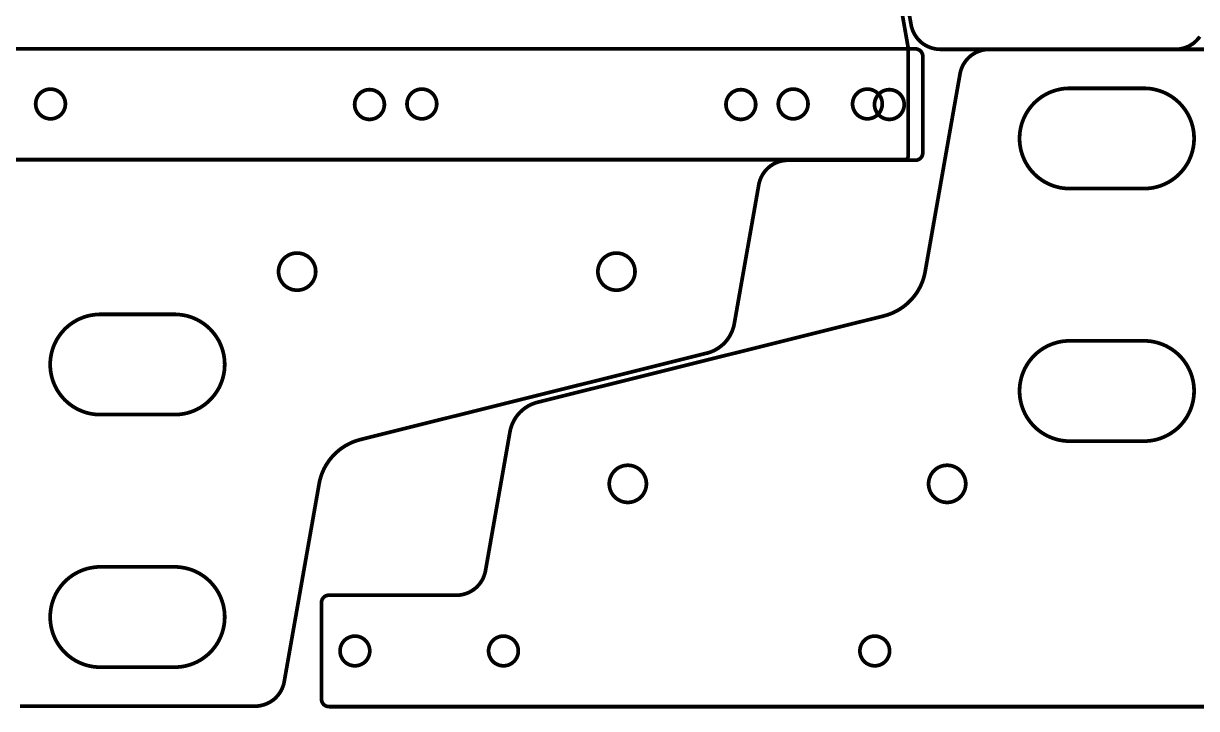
# Model space of a CAD drawing. Extents: x 0 to 1251, y 0 to 2501.
# Drawn here: x 612.2 to 928.1, y 2103.9 to 2288.3 of the extents above; entities that cross this region are included whole.
import ezdxf

# ---------------------------------------------------------------- set-up
doc = ezdxf.new("R2010")
doc.units = 0
doc.layers.get('0').update_dxf_attribs({"linetype": 'CONTINUOUS'})

msp = doc.modelspace()

# ---------------------------------------------------------------- linework, layer by layer
at = {"color": 0, "const_width": 1}
for points in [[(859.119, 2281.39), (858.943, 2281.39), (858.418, 2281.42), (857.725, 2281.51), (857.046, 2281.67), (856.383, 2281.88), (855.742, 2282.14), (855.124, 2282.46), (854.535, 2282.83), (854.111, 2283.15), (853.976, 2283.26), (853.843, 2283.38), (853.46, 2283.74), (852.988, 2284.25), (852.564, 2284.81), (852.192, 2285.39), (851.869, 2286), (851.603, 2286.65), (851.393, 2287.32), (851.271, 2287.83), (851.24, 2288), (841.856, 2341.24)], [(842.718, 2325.67), (850.475, 2281.68), (850.475, 2252.68), (850.475, 2252.63), (850.456, 2252.49), (850.399, 2252.29), (850.307, 2252.13), (850.217, 2252), (850.182, 2251.97), (850.147, 2251.93), (850.031, 2251.85), (849.858, 2251.75), (849.671, 2251.69), (849.525, 2251.68), (849.475, 2251.68), (472.475, 2251.68)], [(922.429, 2281.39), (922.604, 2281.39), (923.131, 2281.42), (923.824, 2281.51), (924.503, 2281.67), (925.165, 2281.88), (925.807, 2282.14), (926.425, 2282.46), (927.014, 2282.83), (927.438, 2283.15), (927.571, 2283.26), (927.706, 2283.38), (928.089, 2283.74), (928.561, 2284.25), (928.983, 2284.81)], [(475.383, 2281.53), (852.385, 2281.53)], [(852.385, 2281.51), (852.435, 2281.51), (852.589, 2281.5), (852.787, 2281.47), (852.979, 2281.42), (853.162, 2281.35), (853.338, 2281.26), (853.503, 2281.17), (853.656, 2281.06), (853.799, 2280.92), (853.926, 2280.78), (854.042, 2280.63), (854.142, 2280.46), (854.226, 2280.29), (854.293, 2280.1), (854.343, 2279.92), (854.374, 2279.71), (854.383, 2279.56), (854.383, 2279.51), (854.383, 2253.51), (854.383, 2253.46), (854.374, 2253.31), (854.344, 2253.11), (854.297, 2252.93), (854.231, 2252.75), (854.147, 2252.57), (854.047, 2252.4), (853.931, 2252.24), (853.832, 2252.13), (853.797, 2252.1), (853.762, 2252.06), (853.65, 2251.96), (853.493, 2251.85), (853.325, 2251.75), (853.149, 2251.67), (852.964, 2251.6), (852.775, 2251.54), (852.581, 2251.51), (852.432, 2251.51), (852.383, 2251.51), (818.099, 2251.53), (817.924, 2251.53), (817.397, 2251.49), (816.704, 2251.4), (816.025, 2251.25), (815.363, 2251.04), (814.719, 2250.78), (814.103, 2250.46), (813.512, 2250.08), (813.089, 2249.76), (812.954, 2249.65), (812.821, 2249.54), (812.436, 2249.18), (811.965, 2248.67), (811.542, 2248.11), (811.168, 2247.53), (810.847, 2246.9), (810.581, 2246.26), (810.369, 2245.6), (810.247, 2245.08), (810.218, 2244.92), (803.626, 2207.53), (803.594, 2207.35), (803.475, 2206.82), (803.274, 2206.14), (803.024, 2205.46), (802.728, 2204.81), (802.385, 2204.18), (801.997, 2203.57), (801.565, 2203), (801.215, 2202.58), (801.092, 2202.44), (800.968, 2202.32), (800.579, 2201.93), (800.035, 2201.47), (799.458, 2201.04), (798.853, 2200.65), (798.222, 2200.31), (797.568, 2200.01), (796.892, 2199.76), (796.372, 2199.61), (796.197, 2199.57), (702.946, 2176.32), (702.814, 2176.28), (702.421, 2176.17), (701.904, 2176.01), (701.393, 2175.83), (700.89, 2175.64), (700.394, 2175.43), (699.908, 2175.19), (699.431, 2174.94), (698.961, 2174.68), (698.503, 2174.4), (698.054, 2174.11), (697.617, 2173.79), (697.19, 2173.46), (696.775, 2173.11), (696.372, 2172.75), (695.982, 2172.38), (695.697, 2172.08), (695.604, 2171.99), (695.511, 2171.89), (695.242, 2171.58), (694.893, 2171.17), (694.563, 2170.75), (694.247, 2170.31), (693.947, 2169.86), (693.665, 2169.4), (693.399, 2168.93), (693.15, 2168.46), (692.919, 2167.97), (692.706, 2167.47), (692.508, 2166.97), (692.331, 2166.46), (692.171, 2165.94), (692.029, 2165.43), (691.907, 2164.9), (691.826, 2164.5), (691.803, 2164.36), (682.417, 2111.14), (682.386, 2110.96), (682.264, 2110.44), (682.054, 2109.78), (681.787, 2109.14), (681.467, 2108.53), (681.093, 2107.94), (680.669, 2107.39), (680.199, 2106.88), (679.815, 2106.51), (679.681, 2106.4), (679.546, 2106.28), (679.124, 2105.97), (678.533, 2105.6), (677.917, 2105.28), (677.275, 2105.01), (676.613, 2104.81), (675.933, 2104.65), (675.24, 2104.56), (674.714, 2104.53), (674.539, 2104.53), (611.229, 2104.53)], [(872.294, 2281.39), (872.119, 2281.39), (871.593, 2281.36), (870.9, 2281.26), (870.221, 2281.11), (869.558, 2280.9), (868.917, 2280.64), (868.3, 2280.32), (867.71, 2279.94), (867.287, 2279.63), (867.153, 2279.51), (867.018, 2279.4), (866.635, 2279.04), (866.164, 2278.53), (865.74, 2277.97), (865.367, 2277.39), (865.046, 2276.78), (864.779, 2276.13), (864.569, 2275.47), (864.447, 2274.96), (864.417, 2274.78), (855.031, 2221.56), (855.007, 2221.42), (854.926, 2221.01), (854.804, 2220.49), (854.662, 2219.97), (854.503, 2219.46), (854.325, 2218.94), (854.128, 2218.44), (853.914, 2217.94), (853.683, 2217.46), (853.435, 2216.99), (853.168, 2216.51), (852.886, 2216.06), (852.586, 2215.61), (852.271, 2215.17), (851.94, 2214.75), (851.592, 2214.33), (851.322, 2214.03), (851.229, 2213.93), (851.136, 2213.83), (850.851, 2213.54), (850.461, 2213.17), (850.058, 2212.81), (849.643, 2212.46), (849.217, 2212.13), (848.779, 2211.81), (848.331, 2211.51), (847.872, 2211.24), (847.404, 2210.97), (846.925, 2210.72), (846.439, 2210.49), (845.943, 2210.28), (845.44, 2210.08), (844.931, 2209.9), (844.412, 2209.74), (844.019, 2209.64), (843.887, 2209.6), (750.636, 2186.35), (750.461, 2186.31), (749.942, 2186.15), (749.265, 2185.9), (748.611, 2185.61), (747.981, 2185.26), (747.375, 2184.88), (746.799, 2184.44), (746.254, 2183.97), (745.865, 2183.6), (745.742, 2183.47), (745.618, 2183.33), (745.268, 2182.92), (744.838, 2182.35), (744.449, 2181.74), (744.106, 2181.11), (743.81, 2180.46), (743.56, 2179.78), (743.358, 2179.1), (743.239, 2178.57), (743.207, 2178.39), (736.617, 2141), (736.586, 2140.83), (736.464, 2140.32), (736.253, 2139.65), (735.986, 2139.01), (735.665, 2138.39), (735.292, 2137.81), (734.868, 2137.25), (734.397, 2136.74), (734.012, 2136.38), (733.879, 2136.26), (733.744, 2136.15), (733.321, 2135.83), (732.731, 2135.46), (732.114, 2135.14), (731.471, 2134.88), (730.808, 2134.67), (730.129, 2134.51), (729.436, 2134.42), (728.91, 2134.39), (728.735, 2134.39), (694.451, 2134.4), (694.401, 2134.4), (694.253, 2134.4), (694.058, 2134.36), (693.869, 2134.32), (693.685, 2134.25), (693.508, 2134.17), (693.34, 2134.07), (693.183, 2133.96), (693.071, 2133.86), (693.036, 2133.82), (693.001, 2133.79), (692.903, 2133.68), (692.786, 2133.51), (692.686, 2133.35), (692.603, 2133.17), (692.536, 2132.99), (692.489, 2132.81), (692.46, 2132.61), (692.45, 2132.46), (692.45, 2132.4), (692.45, 2106.4), (692.45, 2106.36), (692.46, 2106.21), (692.49, 2106), (692.54, 2105.81), (692.607, 2105.63), (692.692, 2105.46), (692.792, 2105.29), (692.907, 2105.14), (693.035, 2104.99), (693.178, 2104.86), (693.332, 2104.75), (693.496, 2104.65), (693.671, 2104.57), (693.854, 2104.5), (694.046, 2104.44), (694.244, 2104.42), (694.399, 2104.4), (694.449, 2104.4)], [(935.604, 2281.39), (859.119, 2281.39)], [(694.449, 2104.39), (1071.45, 2104.39)]]:
    msp.add_lwpolyline(points, dxfattribs=at)
for points in [[(623.475, 2266.68), (623.475, 2266.57), (623.454, 2266.26), (623.394, 2265.88), (623.296, 2265.49), (623.161, 2265.13), (622.993, 2264.78), (622.792, 2264.44), (622.563, 2264.14), (622.304, 2263.85), (622.019, 2263.6), (621.711, 2263.36), (621.382, 2263.17), (621.032, 2262.99), (620.665, 2262.86), (620.282, 2262.76), (619.885, 2262.69), (619.578, 2262.68), (619.475, 2262.68), (619.374, 2262.68), (619.067, 2262.69), (618.669, 2262.76), (618.286, 2262.86), (617.918, 2262.99), (617.568, 2263.17), (617.239, 2263.36), (616.931, 2263.6), (616.647, 2263.85), (616.389, 2264.14), (616.158, 2264.44), (615.958, 2264.78), (615.79, 2265.13), (615.656, 2265.49), (615.557, 2265.88), (615.496, 2266.26), (615.475, 2266.57), (615.475, 2266.68), (615.475, 2266.78), (615.496, 2267.08), (615.557, 2267.49), (615.656, 2267.86), (615.79, 2268.24), (615.958, 2268.58), (616.158, 2268.92), (616.389, 2269.22), (616.647, 2269.5), (616.931, 2269.76), (617.239, 2270), (617.568, 2270.19), (617.918, 2270.36), (618.286, 2270.5), (618.669, 2270.6), (619.067, 2270.65), (619.374, 2270.68), (619.475, 2270.68), (619.578, 2270.68), (619.885, 2270.65), (620.282, 2270.6), (620.665, 2270.5), (621.032, 2270.36), (621.382, 2270.19), (621.711, 2270), (622.019, 2269.76), (622.304, 2269.5), (622.563, 2269.22), (622.792, 2268.92), (622.993, 2268.58), (623.161, 2268.24), (623.296, 2267.86), (623.394, 2267.49), (623.454, 2267.08), (623.475, 2266.78), (623.475, 2266.68)], [(709.383, 2266.53), (709.383, 2266.42), (709.363, 2266.11), (709.303, 2265.72), (709.204, 2265.33), (709.069, 2264.97), (708.9, 2264.63), (708.7, 2264.29), (708.469, 2263.99), (708.213, 2263.69), (707.928, 2263.44), (707.619, 2263.21), (707.29, 2263.01), (706.94, 2262.83), (706.574, 2262.71), (706.189, 2262.61), (705.793, 2262.54), (705.486, 2262.53), (705.383, 2262.53), (705.281, 2262.53), (704.975, 2262.54), (704.578, 2262.61), (704.194, 2262.71), (703.826, 2262.83), (703.476, 2263.01), (703.147, 2263.21), (702.839, 2263.44), (702.556, 2263.69), (702.297, 2263.99), (702.067, 2264.29), (701.867, 2264.63), (701.697, 2264.97), (701.564, 2265.33), (701.465, 2265.72), (701.404, 2266.11), (701.383, 2266.42), (701.383, 2266.53), (701.383, 2266.63), (701.404, 2266.93), (701.465, 2267.33), (701.564, 2267.71), (701.697, 2268.08), (701.867, 2268.43), (702.067, 2268.76), (702.297, 2269.07), (702.556, 2269.35), (702.839, 2269.61), (703.147, 2269.85), (703.476, 2270.04), (703.826, 2270.21), (704.194, 2270.35), (704.578, 2270.44), (704.975, 2270.5), (705.281, 2270.53), (705.383, 2270.53), (705.486, 2270.53), (705.793, 2270.5), (706.189, 2270.44), (706.574, 2270.35), (706.94, 2270.21), (707.29, 2270.04), (707.619, 2269.85), (707.928, 2269.61), (708.213, 2269.35), (708.469, 2269.07), (708.7, 2268.76), (708.9, 2268.43), (709.069, 2268.08), (709.204, 2267.71), (709.303, 2267.33), (709.363, 2266.93), (709.383, 2266.63), (709.383, 2266.53)], [(723.475, 2266.68), (723.475, 2266.57), (723.454, 2266.26), (723.394, 2265.88), (723.296, 2265.49), (723.161, 2265.13), (722.993, 2264.78), (722.792, 2264.44), (722.563, 2264.14), (722.304, 2263.85), (722.019, 2263.6), (721.711, 2263.36), (721.382, 2263.17), (721.032, 2262.99), (720.665, 2262.86), (720.282, 2262.76), (719.885, 2262.69), (719.578, 2262.68), (719.475, 2262.68), (719.374, 2262.68), (719.067, 2262.69), (718.669, 2262.76), (718.286, 2262.86), (717.918, 2262.99), (717.568, 2263.17), (717.239, 2263.36), (716.931, 2263.6), (716.647, 2263.85), (716.389, 2264.14), (716.158, 2264.44), (715.958, 2264.78), (715.79, 2265.13), (715.656, 2265.49), (715.557, 2265.88), (715.496, 2266.26), (715.475, 2266.57), (715.475, 2266.68), (715.475, 2266.78), (715.496, 2267.08), (715.557, 2267.49), (715.656, 2267.86), (715.79, 2268.24), (715.958, 2268.58), (716.158, 2268.92), (716.389, 2269.22), (716.647, 2269.5), (716.931, 2269.76), (717.239, 2270), (717.568, 2270.19), (717.918, 2270.36), (718.286, 2270.5), (718.669, 2270.6), (719.067, 2270.65), (719.374, 2270.68), (719.475, 2270.68), (719.578, 2270.68), (719.885, 2270.65), (720.282, 2270.6), (720.665, 2270.5), (721.032, 2270.36), (721.382, 2270.19), (721.711, 2270), (722.019, 2269.76), (722.304, 2269.5), (722.563, 2269.22), (722.792, 2268.92), (722.993, 2268.58), (723.161, 2268.24), (723.296, 2267.86), (723.394, 2267.49), (723.454, 2267.08), (723.475, 2266.78), (723.475, 2266.68)], [(809.383, 2266.53), (809.383, 2266.42), (809.363, 2266.11), (809.303, 2265.72), (809.204, 2265.33), (809.069, 2264.97), (808.9, 2264.63), (808.7, 2264.29), (808.469, 2263.99), (808.213, 2263.69), (807.928, 2263.44), (807.619, 2263.21), (807.29, 2263.01), (806.94, 2262.83), (806.574, 2262.71), (806.189, 2262.61), (805.793, 2262.54), (805.486, 2262.53), (805.383, 2262.53), (805.281, 2262.53), (804.975, 2262.54), (804.578, 2262.61), (804.194, 2262.71), (803.826, 2262.83), (803.476, 2263.01), (803.147, 2263.21), (802.839, 2263.44), (802.556, 2263.69), (802.297, 2263.99), (802.067, 2264.29), (801.867, 2264.63), (801.697, 2264.97), (801.564, 2265.33), (801.465, 2265.72), (801.404, 2266.11), (801.383, 2266.42), (801.383, 2266.53), (801.383, 2266.63), (801.404, 2266.93), (801.465, 2267.33), (801.564, 2267.71), (801.697, 2268.08), (801.867, 2268.43), (802.067, 2268.76), (802.297, 2269.07), (802.556, 2269.35), (802.839, 2269.61), (803.147, 2269.85), (803.476, 2270.04), (803.826, 2270.21), (804.194, 2270.35), (804.578, 2270.44), (804.975, 2270.5), (805.281, 2270.53), (805.383, 2270.53), (805.486, 2270.53), (805.793, 2270.5), (806.189, 2270.44), (806.574, 2270.35), (806.94, 2270.21), (807.29, 2270.04), (807.619, 2269.85), (807.928, 2269.61), (808.213, 2269.35), (808.469, 2269.07), (808.7, 2268.76), (808.9, 2268.43), (809.069, 2268.08), (809.204, 2267.71), (809.303, 2267.33), (809.363, 2266.93), (809.383, 2266.63), (809.383, 2266.53)], [(823.475, 2266.68), (823.475, 2266.57), (823.454, 2266.26), (823.394, 2265.88), (823.296, 2265.49), (823.161, 2265.13), (822.993, 2264.78), (822.792, 2264.44), (822.563, 2264.14), (822.304, 2263.85), (822.019, 2263.6), (821.711, 2263.36), (821.382, 2263.17), (821.032, 2262.99), (820.665, 2262.86), (820.282, 2262.76), (819.885, 2262.69), (819.578, 2262.68), (819.475, 2262.68), (819.374, 2262.68), (819.067, 2262.69), (818.669, 2262.76), (818.286, 2262.86), (817.918, 2262.99), (817.568, 2263.17), (817.239, 2263.36), (816.931, 2263.6), (816.647, 2263.85), (816.389, 2264.14), (816.158, 2264.44), (815.958, 2264.78), (815.79, 2265.13), (815.656, 2265.49), (815.557, 2265.88), (815.496, 2266.26), (815.475, 2266.57), (815.475, 2266.68), (815.475, 2266.78), (815.496, 2267.08), (815.557, 2267.49), (815.656, 2267.86), (815.79, 2268.24), (815.958, 2268.58), (816.158, 2268.92), (816.389, 2269.22), (816.647, 2269.5), (816.931, 2269.76), (817.239, 2270), (817.568, 2270.19), (817.918, 2270.36), (818.286, 2270.5), (818.669, 2270.6), (819.067, 2270.65), (819.374, 2270.68), (819.475, 2270.68), (819.578, 2270.68), (819.885, 2270.65), (820.282, 2270.6), (820.665, 2270.5), (821.032, 2270.36), (821.382, 2270.19), (821.711, 2270), (822.019, 2269.76), (822.304, 2269.5), (822.563, 2269.22), (822.792, 2268.92), (822.993, 2268.58), (823.161, 2268.24), (823.296, 2267.86), (823.394, 2267.49), (823.454, 2267.08), (823.475, 2266.78), (823.475, 2266.68)], [(843.475, 2266.68), (843.475, 2266.57), (843.454, 2266.26), (843.394, 2265.88), (843.296, 2265.49), (843.161, 2265.13), (842.993, 2264.78), (842.792, 2264.44), (842.563, 2264.14), (842.304, 2263.85), (842.019, 2263.6), (841.711, 2263.36), (841.382, 2263.17), (841.032, 2262.99), (840.665, 2262.86), (840.282, 2262.76), (839.885, 2262.69), (839.578, 2262.68), (839.475, 2262.68), (839.374, 2262.68), (839.067, 2262.69), (838.669, 2262.76), (838.286, 2262.86), (837.918, 2262.99), (837.568, 2263.17), (837.239, 2263.36), (836.931, 2263.6), (836.647, 2263.85), (836.389, 2264.14), (836.158, 2264.44), (835.958, 2264.78), (835.79, 2265.13), (835.656, 2265.49), (835.557, 2265.88), (835.496, 2266.26), (835.475, 2266.57), (835.475, 2266.68), (835.475, 2266.78), (835.496, 2267.08), (835.557, 2267.49), (835.656, 2267.86), (835.79, 2268.24), (835.958, 2268.58), (836.158, 2268.92), (836.389, 2269.22), (836.647, 2269.5), (836.931, 2269.76), (837.239, 2270), (837.568, 2270.19), (837.918, 2270.36), (838.286, 2270.5), (838.669, 2270.6), (839.067, 2270.65), (839.374, 2270.68), (839.475, 2270.68), (839.578, 2270.68), (839.885, 2270.65), (840.282, 2270.6), (840.665, 2270.5), (841.032, 2270.36), (841.382, 2270.19), (841.711, 2270), (842.019, 2269.76), (842.304, 2269.5), (842.563, 2269.22), (842.792, 2268.92), (842.993, 2268.58), (843.161, 2268.24), (843.296, 2267.86), (843.394, 2267.49), (843.454, 2267.08), (843.475, 2266.78), (843.475, 2266.68)], [(849.383, 2266.53), (849.383, 2266.42), (849.363, 2266.11), (849.303, 2265.72), (849.204, 2265.33), (849.069, 2264.97), (848.9, 2264.63), (848.7, 2264.29), (848.469, 2263.99), (848.213, 2263.69), (847.928, 2263.44), (847.619, 2263.21), (847.29, 2263.01), (846.94, 2262.83), (846.574, 2262.71), (846.189, 2262.61), (845.793, 2262.54), (845.486, 2262.53), (845.383, 2262.53), (845.281, 2262.53), (844.975, 2262.54), (844.578, 2262.61), (844.194, 2262.71), (843.826, 2262.83), (843.476, 2263.01), (843.147, 2263.21), (842.839, 2263.44), (842.556, 2263.69), (842.297, 2263.99), (842.067, 2264.29), (841.867, 2264.63), (841.697, 2264.97), (841.564, 2265.33), (841.465, 2265.72), (841.404, 2266.11), (841.383, 2266.42), (841.383, 2266.53), (841.383, 2266.63), (841.404, 2266.93), (841.465, 2267.33), (841.564, 2267.71), (841.697, 2268.08), (841.867, 2268.43), (842.067, 2268.76), (842.297, 2269.07), (842.556, 2269.35), (842.839, 2269.61), (843.147, 2269.85), (843.476, 2270.04), (843.826, 2270.21), (844.194, 2270.35), (844.578, 2270.44), (844.975, 2270.5), (845.281, 2270.53), (845.383, 2270.53), (845.486, 2270.53), (845.793, 2270.5), (846.189, 2270.44), (846.574, 2270.35), (846.94, 2270.21), (847.29, 2270.04), (847.619, 2269.85), (847.928, 2269.61), (848.213, 2269.35), (848.469, 2269.07), (848.7, 2268.76), (848.9, 2268.43), (849.069, 2268.08), (849.204, 2267.71), (849.303, 2267.33), (849.363, 2266.93), (849.383, 2266.63), (849.383, 2266.53)], [(913.95, 2270.89), (914.175, 2270.89), (914.85, 2270.86), (915.738, 2270.78), (916.614, 2270.63), (917.472, 2270.42), (918.313, 2270.17), (919.133, 2269.86), (919.929, 2269.5), (920.7, 2269.08), (921.442, 2268.63), (922.154, 2268.11), (922.832, 2267.56), (923.475, 2266.96), (924.081, 2266.32), (924.644, 2265.63), (925.165, 2264.9), (925.529, 2264.33), (925.642, 2264.14), (925.754, 2263.94), (926.065, 2263.35), (926.432, 2262.53), (926.743, 2261.71), (926.997, 2260.86), (927.196, 2260), (927.337, 2259.14), (927.422, 2258.26), (927.45, 2257.39), (927.422, 2256.51), (927.337, 2255.65), (927.196, 2254.78), (926.997, 2253.93), (926.743, 2253.08), (926.432, 2252.25), (926.065, 2251.43), (925.754, 2250.83), (925.642, 2250.64), (925.529, 2250.44), (925.165, 2249.88), (924.644, 2249.15), (924.081, 2248.47), (923.475, 2247.82), (922.832, 2247.22), (922.154, 2246.67), (921.442, 2246.17), (920.7, 2245.69), (919.929, 2245.29), (919.133, 2244.93), (918.313, 2244.61), (917.472, 2244.36), (916.614, 2244.15), (915.738, 2244.01), (914.85, 2243.92), (914.175, 2243.89), (913.95, 2243.89), (893.95, 2243.89), (893.725, 2243.89), (893.05, 2243.92), (892.161, 2244.01), (891.286, 2244.15), (890.428, 2244.36), (889.588, 2244.61), (888.767, 2244.93), (887.971, 2245.29), (887.2, 2245.69), (886.457, 2246.17), (885.746, 2246.67), (885.067, 2247.22), (884.425, 2247.82), (883.819, 2248.47), (883.256, 2249.15), (882.735, 2249.88), (882.371, 2250.44), (882.258, 2250.64), (882.146, 2250.83), (881.835, 2251.43), (881.467, 2252.25), (881.157, 2253.08), (880.901, 2253.93), (880.704, 2254.78), (880.563, 2255.65), (880.478, 2256.51), (880.45, 2257.39), (880.478, 2258.26), (880.563, 2259.14), (880.704, 2260), (880.901, 2260.86), (881.157, 2261.71), (881.467, 2262.53), (881.835, 2263.35), (882.146, 2263.94), (882.258, 2264.14), (882.371, 2264.33), (882.735, 2264.9), (883.256, 2265.63), (883.819, 2266.32), (884.425, 2266.96), (885.067, 2267.56), (885.746, 2268.11), (886.457, 2268.63), (887.2, 2269.08), (887.971, 2269.5), (888.767, 2269.86), (889.588, 2270.17), (890.428, 2270.42), (891.286, 2270.63), (892.161, 2270.78), (893.05, 2270.86), (893.725, 2270.89), (893.95, 2270.89), (913.95, 2270.89)], [(690.883, 2221.53), (690.883, 2221.4), (690.858, 2221.01), (690.782, 2220.51), (690.658, 2220.04), (690.49, 2219.58), (690.281, 2219.14), (690.029, 2218.74), (689.742, 2218.35), (689.419, 2217.99), (689.064, 2217.67), (688.679, 2217.38), (688.267, 2217.13), (687.829, 2216.92), (687.371, 2216.75), (686.892, 2216.63), (686.394, 2216.56), (686.011, 2216.53), (685.883, 2216.53), (685.756, 2216.53), (685.372, 2216.56), (684.876, 2216.63), (684.397, 2216.75), (683.938, 2216.92), (683.5, 2217.13), (683.088, 2217.38), (682.703, 2217.67), (682.349, 2217.99), (682.025, 2218.35), (681.738, 2218.74), (681.488, 2219.14), (681.276, 2219.58), (681.108, 2220.04), (680.985, 2220.51), (680.91, 2221.01), (680.883, 2221.4), (680.883, 2221.53), (680.883, 2221.65), (680.91, 2222.04), (680.985, 2222.53), (681.108, 2223.01), (681.276, 2223.47), (681.488, 2223.9), (681.738, 2224.32), (682.025, 2224.71), (682.349, 2225.06), (682.703, 2225.39), (683.088, 2225.67), (683.5, 2225.92), (683.938, 2226.14), (684.397, 2226.31), (684.876, 2226.43), (685.372, 2226.5), (685.756, 2226.53), (685.883, 2226.53), (686.011, 2226.53), (686.394, 2226.5), (686.892, 2226.43), (687.371, 2226.31), (687.829, 2226.14), (688.267, 2225.92), (688.679, 2225.67), (689.064, 2225.39), (689.419, 2225.06), (689.742, 2224.71), (690.029, 2224.32), (690.281, 2223.9), (690.49, 2223.47), (690.658, 2223.01), (690.782, 2222.53), (690.858, 2222.04), (690.883, 2221.65), (690.883, 2221.53)], [(776.883, 2221.53), (776.883, 2221.4), (776.858, 2221.01), (776.782, 2220.51), (776.658, 2220.04), (776.49, 2219.58), (776.281, 2219.14), (776.029, 2218.74), (775.742, 2218.35), (775.419, 2217.99), (775.064, 2217.67), (774.679, 2217.38), (774.267, 2217.13), (773.829, 2216.92), (773.371, 2216.75), (772.892, 2216.63), (772.394, 2216.56), (772.011, 2216.53), (771.883, 2216.53), (771.756, 2216.53), (771.372, 2216.56), (770.876, 2216.63), (770.397, 2216.75), (769.938, 2216.92), (769.5, 2217.13), (769.088, 2217.38), (768.703, 2217.67), (768.349, 2217.99), (768.025, 2218.35), (767.738, 2218.74), (767.488, 2219.14), (767.276, 2219.58), (767.108, 2220.04), (766.985, 2220.51), (766.91, 2221.01), (766.883, 2221.4), (766.883, 2221.53), (766.883, 2221.65), (766.91, 2222.04), (766.985, 2222.53), (767.108, 2223.01), (767.276, 2223.47), (767.488, 2223.9), (767.738, 2224.32), (768.025, 2224.71), (768.349, 2225.06), (768.703, 2225.39), (769.088, 2225.67), (769.5, 2225.92), (769.938, 2226.14), (770.397, 2226.31), (770.876, 2226.43), (771.372, 2226.5), (771.756, 2226.53), (771.883, 2226.53), (772.011, 2226.53), (772.394, 2226.5), (772.892, 2226.43), (773.371, 2226.31), (773.829, 2226.14), (774.267, 2225.92), (774.679, 2225.67), (775.064, 2225.39), (775.419, 2225.06), (775.742, 2224.71), (776.029, 2224.32), (776.281, 2223.9), (776.49, 2223.47), (776.658, 2223.01), (776.782, 2222.53), (776.858, 2222.04), (776.883, 2221.65), (776.883, 2221.53)], [(632.883, 2210.03), (632.658, 2210.03), (631.983, 2210), (631.096, 2209.9), (630.221, 2209.76), (629.361, 2209.56), (628.521, 2209.31), (627.7, 2208.99), (626.904, 2208.63), (626.133, 2208.22), (625.392, 2207.75), (624.679, 2207.25), (624.001, 2206.69), (623.358, 2206.1), (622.753, 2205.44), (622.189, 2204.76), (621.668, 2204.04), (621.304, 2203.47), (621.192, 2203.28), (621.079, 2203.08), (620.768, 2202.49), (620.401, 2201.67), (620.09, 2200.83), (619.836, 2199.99), (619.637, 2199.14), (619.497, 2198.26), (619.411, 2197.4), (619.383, 2196.53), (619.411, 2195.65), (619.497, 2194.78), (619.637, 2193.92), (619.836, 2193.06), (620.09, 2192.21), (620.401, 2191.39), (620.768, 2190.57), (621.079, 2189.97), (621.192, 2189.78), (621.304, 2189.58), (621.668, 2189.01), (622.189, 2188.29), (622.753, 2187.6), (623.358, 2186.96), (624.001, 2186.36), (624.679, 2185.81), (625.392, 2185.29), (626.133, 2184.83), (626.904, 2184.42), (627.7, 2184.06), (628.521, 2183.75), (629.361, 2183.49), (630.221, 2183.29), (631.096, 2183.14), (631.983, 2183.06), (632.658, 2183.03), (632.883, 2183.03), (652.883, 2183.03), (653.108, 2183.03), (653.783, 2183.06), (654.672, 2183.14), (655.547, 2183.29), (656.406, 2183.49), (657.247, 2183.75), (658.067, 2184.06), (658.863, 2184.42), (659.633, 2184.83), (660.376, 2185.29), (661.088, 2185.81), (661.767, 2186.36), (662.408, 2186.96), (663.014, 2187.6), (663.578, 2188.29), (664.099, 2189.01), (664.463, 2189.58), (664.575, 2189.78), (664.688, 2189.97), (664.999, 2190.57), (665.367, 2191.39), (665.676, 2192.21), (665.932, 2193.06), (666.129, 2193.92), (666.271, 2194.78), (666.356, 2195.65), (666.383, 2196.53), (666.356, 2197.4), (666.271, 2198.26), (666.129, 2199.14), (665.932, 2199.99), (665.676, 2200.83), (665.367, 2201.67), (664.999, 2202.49), (664.688, 2203.08), (664.575, 2203.28), (664.463, 2203.47), (664.099, 2204.04), (663.578, 2204.76), (663.014, 2205.44), (662.408, 2206.1), (661.767, 2206.69), (661.088, 2207.25), (660.376, 2207.75), (659.633, 2208.22), (658.863, 2208.63), (658.067, 2208.99), (657.247, 2209.31), (656.406, 2209.56), (655.547, 2209.76), (654.672, 2209.9), (653.783, 2210), (653.108, 2210.03), (652.883, 2210.03), (632.883, 2210.03)], [(913.95, 2175.89), (914.175, 2175.89), (914.85, 2175.92), (915.738, 2176.01), (916.614, 2176.15), (917.472, 2176.36), (918.313, 2176.61), (919.133, 2176.93), (919.929, 2177.29), (920.7, 2177.69), (921.442, 2178.17), (922.154, 2178.67), (922.832, 2179.22), (923.475, 2179.82), (924.081, 2180.47), (924.644, 2181.15), (925.165, 2181.88), (925.529, 2182.44), (925.642, 2182.64), (925.754, 2182.83), (926.065, 2183.43), (926.432, 2184.25), (926.743, 2185.08), (926.997, 2185.93), (927.196, 2186.78), (927.337, 2187.65), (927.422, 2188.51), (927.45, 2189.39), (927.422, 2190.26), (927.337, 2191.14), (927.196, 2192), (926.997, 2192.86), (926.743, 2193.71), (926.432, 2194.53), (926.065, 2195.35), (925.754, 2195.94), (925.642, 2196.14), (925.529, 2196.33), (925.165, 2196.9), (924.644, 2197.63), (924.081, 2198.32), (923.475, 2198.96), (922.832, 2199.56), (922.154, 2200.11), (921.442, 2200.63), (920.7, 2201.08), (919.929, 2201.5), (919.133, 2201.86), (918.313, 2202.17), (917.472, 2202.42), (916.614, 2202.63), (915.738, 2202.78), (914.85, 2202.86), (914.175, 2202.89), (913.95, 2202.89), (893.95, 2202.89), (893.725, 2202.89), (893.05, 2202.86), (892.161, 2202.78), (891.286, 2202.63), (890.428, 2202.42), (889.588, 2202.17), (888.767, 2201.86), (887.971, 2201.5), (887.2, 2201.08), (886.457, 2200.63), (885.746, 2200.11), (885.067, 2199.56), (884.425, 2198.96), (883.819, 2198.32), (883.256, 2197.63), (882.735, 2196.9), (882.371, 2196.33), (882.258, 2196.14), (882.146, 2195.94), (881.835, 2195.35), (881.467, 2194.53), (881.157, 2193.71), (880.901, 2192.86), (880.704, 2192), (880.563, 2191.14), (880.478, 2190.26), (880.45, 2189.39), (880.478, 2188.51), (880.563, 2187.65), (880.704, 2186.78), (880.901, 2185.93), (881.157, 2185.08), (881.467, 2184.25), (881.835, 2183.43), (882.146, 2182.83), (882.258, 2182.64), (882.371, 2182.44), (882.735, 2181.88), (883.256, 2181.15), (883.819, 2180.47), (884.425, 2179.82), (885.067, 2179.22), (885.746, 2178.67), (886.457, 2178.17), (887.2, 2177.69), (887.971, 2177.29), (888.767, 2176.93), (889.588, 2176.61), (890.428, 2176.36), (891.286, 2176.15), (892.161, 2176.01), (893.05, 2175.92), (893.725, 2175.89), (893.95, 2175.89), (913.95, 2175.89)], [(779.95, 2164.39), (779.95, 2164.26), (779.924, 2163.88), (779.849, 2163.39), (779.725, 2162.9), (779.557, 2162.44), (779.346, 2162.01), (779.096, 2161.6), (778.808, 2161.21), (778.485, 2160.86), (778.131, 2160.53), (777.746, 2160.25), (777.333, 2160), (776.896, 2159.78), (776.436, 2159.61), (775.957, 2159.49), (775.461, 2159.42), (775.078, 2159.39), (774.95, 2159.39), (774.822, 2159.39), (774.439, 2159.42), (773.942, 2159.49), (773.463, 2159.61), (773.004, 2159.78), (772.567, 2160), (772.154, 2160.25), (771.769, 2160.53), (771.414, 2160.86), (771.092, 2161.21), (770.804, 2161.6), (770.553, 2162.01), (770.343, 2162.44), (770.175, 2162.9), (770.051, 2163.39), (769.975, 2163.88), (769.95, 2164.26), (769.95, 2164.39), (769.95, 2164.51), (769.975, 2164.9), (770.051, 2165.4), (770.175, 2165.88), (770.343, 2166.33), (770.553, 2166.78), (770.804, 2167.18), (771.092, 2167.57), (771.414, 2167.93), (771.769, 2168.25), (772.154, 2168.54), (772.567, 2168.79), (773.004, 2169), (773.463, 2169.17), (773.942, 2169.29), (774.439, 2169.36), (774.822, 2169.39), (774.95, 2169.39), (775.078, 2169.39), (775.461, 2169.36), (775.957, 2169.29), (776.436, 2169.17), (776.896, 2169), (777.333, 2168.79), (777.746, 2168.54), (778.131, 2168.25), (778.485, 2167.93), (778.808, 2167.57), (779.096, 2167.18), (779.346, 2166.78), (779.557, 2166.33), (779.725, 2165.88), (779.849, 2165.4), (779.924, 2164.9), (779.95, 2164.51), (779.95, 2164.39)], [(865.95, 2164.39), (865.95, 2164.26), (865.924, 2163.88), (865.849, 2163.39), (865.725, 2162.9), (865.557, 2162.44), (865.346, 2162.01), (865.096, 2161.6), (864.808, 2161.21), (864.485, 2160.86), (864.131, 2160.53), (863.746, 2160.25), (863.333, 2160), (862.896, 2159.78), (862.436, 2159.61), (861.957, 2159.49), (861.461, 2159.42), (861.078, 2159.39), (860.95, 2159.39), (860.822, 2159.39), (860.439, 2159.42), (859.942, 2159.49), (859.463, 2159.61), (859.004, 2159.78), (858.567, 2160), (858.154, 2160.25), (857.769, 2160.53), (857.414, 2160.86), (857.092, 2161.21), (856.804, 2161.6), (856.553, 2162.01), (856.343, 2162.44), (856.175, 2162.9), (856.051, 2163.39), (855.975, 2163.88), (855.95, 2164.26), (855.95, 2164.39), (855.95, 2164.51), (855.975, 2164.9), (856.051, 2165.4), (856.175, 2165.88), (856.343, 2166.33), (856.553, 2166.78), (856.804, 2167.18), (857.092, 2167.57), (857.414, 2167.93), (857.769, 2168.25), (858.154, 2168.54), (858.567, 2168.79), (859.004, 2169), (859.463, 2169.17), (859.942, 2169.29), (860.439, 2169.36), (860.822, 2169.39), (860.95, 2169.39), (861.078, 2169.39), (861.461, 2169.36), (861.957, 2169.29), (862.436, 2169.17), (862.896, 2169), (863.333, 2168.79), (863.746, 2168.54), (864.131, 2168.25), (864.485, 2167.93), (864.808, 2167.57), (865.096, 2167.18), (865.346, 2166.78), (865.557, 2166.33), (865.725, 2165.88), (865.849, 2165.4), (865.924, 2164.9), (865.95, 2164.51), (865.95, 2164.39)], [(632.883, 2115.03), (632.658, 2115.03), (631.983, 2115.06), (631.096, 2115.14), (630.221, 2115.29), (629.361, 2115.49), (628.521, 2115.75), (627.7, 2116.06), (626.904, 2116.42), (626.133, 2116.83), (625.392, 2117.29), (624.679, 2117.81), (624.001, 2118.36), (623.358, 2118.96), (622.753, 2119.6), (622.189, 2120.29), (621.668, 2121.01), (621.304, 2121.58), (621.192, 2121.78), (621.079, 2121.97), (620.768, 2122.57), (620.401, 2123.39), (620.09, 2124.21), (619.836, 2125.06), (619.637, 2125.92), (619.497, 2126.78), (619.411, 2127.65), (619.383, 2128.53), (619.411, 2129.4), (619.497, 2130.26), (619.637, 2131.14), (619.836, 2131.99), (620.09, 2132.83), (620.401, 2133.67), (620.768, 2134.49), (621.079, 2135.08), (621.192, 2135.28), (621.304, 2135.47), (621.668, 2136.04), (622.189, 2136.76), (622.753, 2137.44), (623.358, 2138.1), (624.001, 2138.69), (624.679, 2139.25), (625.392, 2139.75), (626.133, 2140.22), (626.904, 2140.63), (627.7, 2140.99), (628.521, 2141.31), (629.361, 2141.56), (630.221, 2141.76), (631.096, 2141.9), (631.983, 2142), (632.658, 2142.03), (632.883, 2142.03), (652.883, 2142.03), (653.108, 2142.03), (653.783, 2142), (654.672, 2141.9), (655.547, 2141.76), (656.406, 2141.56), (657.247, 2141.31), (658.067, 2140.99), (658.863, 2140.63), (659.633, 2140.22), (660.376, 2139.75), (661.088, 2139.25), (661.767, 2138.69), (662.408, 2138.1), (663.014, 2137.44), (663.578, 2136.76), (664.099, 2136.04), (664.463, 2135.47), (664.575, 2135.28), (664.688, 2135.08), (664.999, 2134.49), (665.367, 2133.67), (665.676, 2132.83), (665.932, 2131.99), (666.129, 2131.14), (666.271, 2130.26), (666.356, 2129.4), (666.383, 2128.53), (666.356, 2127.65), (666.271, 2126.78), (666.129, 2125.92), (665.932, 2125.06), (665.676, 2124.21), (665.367, 2123.39), (664.999, 2122.57), (664.688, 2121.97), (664.575, 2121.78), (664.463, 2121.58), (664.099, 2121.01), (663.578, 2120.29), (663.014, 2119.6), (662.408, 2118.96), (661.767, 2118.36), (661.088, 2117.81), (660.376, 2117.29), (659.633, 2116.83), (658.863, 2116.42), (658.067, 2116.06), (657.247, 2115.75), (656.406, 2115.49), (655.547, 2115.29), (654.672, 2115.14), (653.783, 2115.06), (653.108, 2115.03), (652.883, 2115.03), (632.883, 2115.03)], [(705.45, 2119.39), (705.45, 2119.29), (705.429, 2118.99), (705.368, 2118.58), (705.269, 2118.19), (705.136, 2117.83), (704.967, 2117.49), (704.767, 2117.15), (704.536, 2116.85), (704.278, 2116.56), (703.994, 2116.31), (703.686, 2116.07), (703.357, 2115.88), (703.007, 2115.71), (702.639, 2115.57), (702.256, 2115.47), (701.858, 2115.42), (701.553, 2115.39), (701.45, 2115.39), (701.347, 2115.39), (701.04, 2115.42), (700.643, 2115.47), (700.26, 2115.57), (699.893, 2115.71), (699.543, 2115.88), (699.214, 2116.07), (698.906, 2116.31), (698.621, 2116.56), (698.364, 2116.85), (698.133, 2117.15), (697.932, 2117.49), (697.764, 2117.83), (697.629, 2118.19), (697.531, 2118.58), (697.471, 2118.99), (697.45, 2119.29), (697.45, 2119.39), (697.45, 2119.49), (697.471, 2119.81), (697.531, 2120.19), (697.629, 2120.58), (697.764, 2120.94), (697.932, 2121.29), (698.133, 2121.63), (698.364, 2121.93), (698.621, 2122.22), (698.906, 2122.47), (699.214, 2122.71), (699.543, 2122.9), (699.893, 2123.07), (700.26, 2123.21), (700.643, 2123.31), (701.04, 2123.38), (701.347, 2123.39), (701.45, 2123.39), (701.553, 2123.39), (701.858, 2123.38), (702.256, 2123.31), (702.639, 2123.21), (703.007, 2123.07), (703.357, 2122.9), (703.686, 2122.71), (703.994, 2122.47), (704.278, 2122.22), (704.536, 2121.93), (704.767, 2121.63), (704.967, 2121.29), (705.136, 2120.94), (705.269, 2120.58), (705.368, 2120.19), (705.429, 2119.81), (705.45, 2119.49), (705.45, 2119.39)], [(745.45, 2119.39), (745.45, 2119.29), (745.429, 2118.99), (745.368, 2118.58), (745.269, 2118.19), (745.136, 2117.83), (744.967, 2117.49), (744.767, 2117.15), (744.536, 2116.85), (744.278, 2116.56), (743.994, 2116.31), (743.686, 2116.07), (743.357, 2115.88), (743.007, 2115.71), (742.639, 2115.57), (742.256, 2115.47), (741.858, 2115.42), (741.553, 2115.39), (741.45, 2115.39), (741.347, 2115.39), (741.04, 2115.42), (740.643, 2115.47), (740.26, 2115.57), (739.893, 2115.71), (739.543, 2115.88), (739.214, 2116.07), (738.906, 2116.31), (738.621, 2116.56), (738.364, 2116.85), (738.133, 2117.15), (737.932, 2117.49), (737.764, 2117.83), (737.629, 2118.19), (737.531, 2118.58), (737.471, 2118.99), (737.45, 2119.29), (737.45, 2119.39), (737.45, 2119.49), (737.471, 2119.81), (737.531, 2120.19), (737.629, 2120.58), (737.764, 2120.94), (737.932, 2121.29), (738.133, 2121.63), (738.364, 2121.93), (738.621, 2122.22), (738.906, 2122.47), (739.214, 2122.71), (739.543, 2122.9), (739.893, 2123.07), (740.26, 2123.21), (740.643, 2123.31), (741.04, 2123.38), (741.347, 2123.39), (741.45, 2123.39), (741.553, 2123.39), (741.858, 2123.38), (742.256, 2123.31), (742.639, 2123.21), (743.007, 2123.07), (743.357, 2122.9), (743.686, 2122.71), (743.994, 2122.47), (744.278, 2122.22), (744.536, 2121.93), (744.767, 2121.63), (744.967, 2121.29), (745.136, 2120.94), (745.269, 2120.58), (745.368, 2120.19), (745.429, 2119.81), (745.45, 2119.49), (745.45, 2119.39)], [(845.45, 2119.39), (845.45, 2119.29), (845.429, 2118.99), (845.368, 2118.58), (845.269, 2118.19), (845.136, 2117.83), (844.967, 2117.49), (844.767, 2117.15), (844.536, 2116.85), (844.278, 2116.56), (843.994, 2116.31), (843.686, 2116.07), (843.357, 2115.88), (843.007, 2115.71), (842.639, 2115.57), (842.256, 2115.47), (841.858, 2115.42), (841.553, 2115.39), (841.45, 2115.39), (841.347, 2115.39), (841.04, 2115.42), (840.643, 2115.47), (840.26, 2115.57), (839.893, 2115.71), (839.543, 2115.88), (839.214, 2116.07), (838.906, 2116.31), (838.621, 2116.56), (838.364, 2116.85), (838.133, 2117.15), (837.932, 2117.49), (837.764, 2117.83), (837.629, 2118.19), (837.531, 2118.58), (837.471, 2118.99), (837.45, 2119.29), (837.45, 2119.39), (837.45, 2119.49), (837.471, 2119.81), (837.531, 2120.19), (837.629, 2120.58), (837.764, 2120.94), (837.932, 2121.29), (838.133, 2121.63), (838.364, 2121.93), (838.621, 2122.22), (838.906, 2122.47), (839.214, 2122.71), (839.543, 2122.9), (839.893, 2123.07), (840.26, 2123.21), (840.643, 2123.31), (841.04, 2123.38), (841.347, 2123.39), (841.45, 2123.39), (841.553, 2123.39), (841.858, 2123.38), (842.256, 2123.31), (842.639, 2123.21), (843.007, 2123.07), (843.357, 2122.9), (843.686, 2122.71), (843.994, 2122.47), (844.278, 2122.22), (844.536, 2121.93), (844.767, 2121.63), (844.967, 2121.29), (845.136, 2120.94), (845.269, 2120.58), (845.368, 2120.19), (845.429, 2119.81), (845.45, 2119.49), (845.45, 2119.39)]]:
    msp.add_lwpolyline(points, close=True, dxfattribs=at)

doc.saveas('drawing.dxf')
